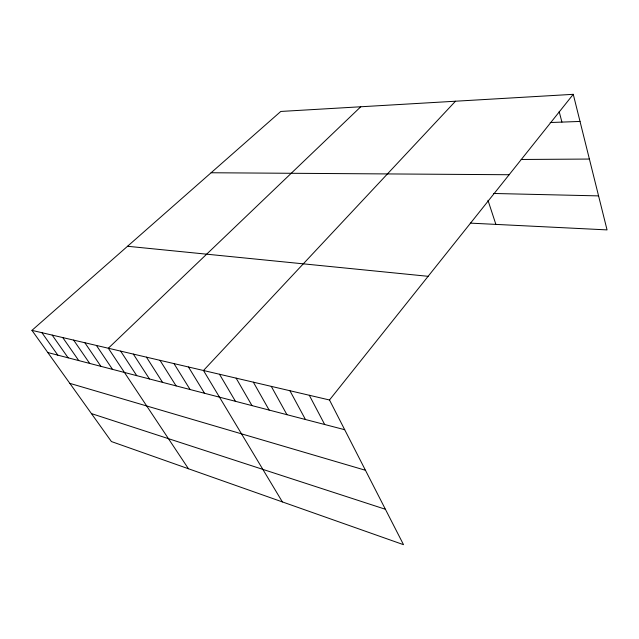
<?xml version="1.0" encoding="UTF-8"?>
<svg xmlns="http://www.w3.org/2000/svg" width="639" height="639" viewBox="0 0 639 639"><rect width="100%" height="100%" fill="white"/><g stroke="black" fill="none" stroke-linecap="round" stroke-linejoin="round"><path stroke-width="0.96" d="M573.263 94.324L280.793 111.45L31.95 330.363L329.492 399.99L573.263 94.324L607.05 229.896L470.344 223.131M455.479 101.218L203.482 370.5L282.382 501.911M360.763 106.769L108.334 348.239L188.441 468.746M550.203 122.528L580.02 121.442M521.176 159.478L589.39 159.055M211.11 172.754L509.131 174.735M493.612 193.473L598.575 195.885M127.536 246.271L428.122 276.312M47.805 352.544L344.693 429.704M69.843 383.368L365.444 470.272M91.449 413.601L385.397 509.267M31.95 330.363L111.426 441.557L403.513 544.676L329.492 399.99M41.926 332.695L57.837 355.156M52.19 335.1L68.141 357.832M62.758 337.568L78.757 360.588M73.645 340.116L89.676 363.423M84.859 342.744L100.914 366.347M96.417 345.451L112.504 369.358M120.635 351.115L136.754 375.66M133.327 354.086L149.454 378.959M146.443 357.153L162.562 382.37M159.99 360.324L176.092 385.884M173.992 363.599L190.079 389.518M188.481 366.994L204.536 393.281M219.496 374.254L235.448 401.308M236.111 378.136L251.982 405.605M253.356 382.178L269.139 410.07M271.279 386.371L286.951 414.695M289.914 390.733L305.45 419.504M309.3 395.269L324.684 424.504M487.98 200.311L495.88 224.393M559.181 111.609L561.921 122.097"/></g></svg>
